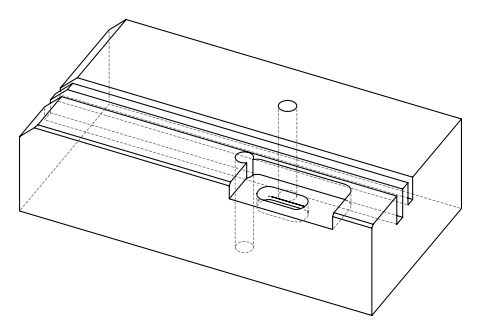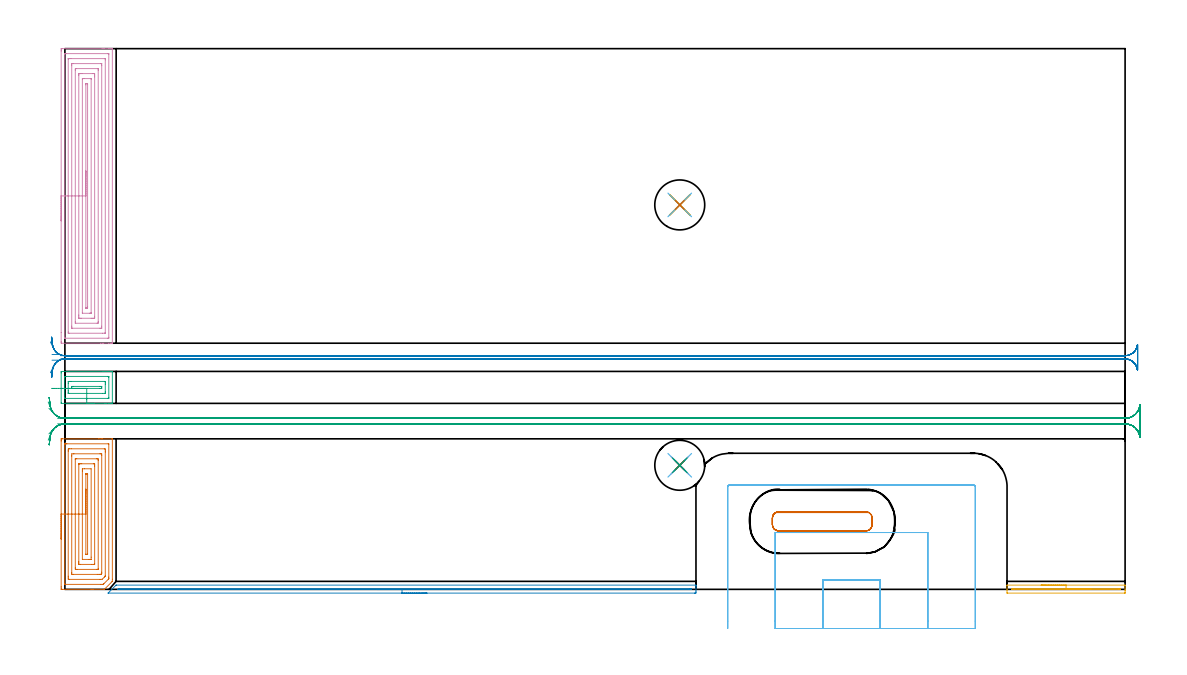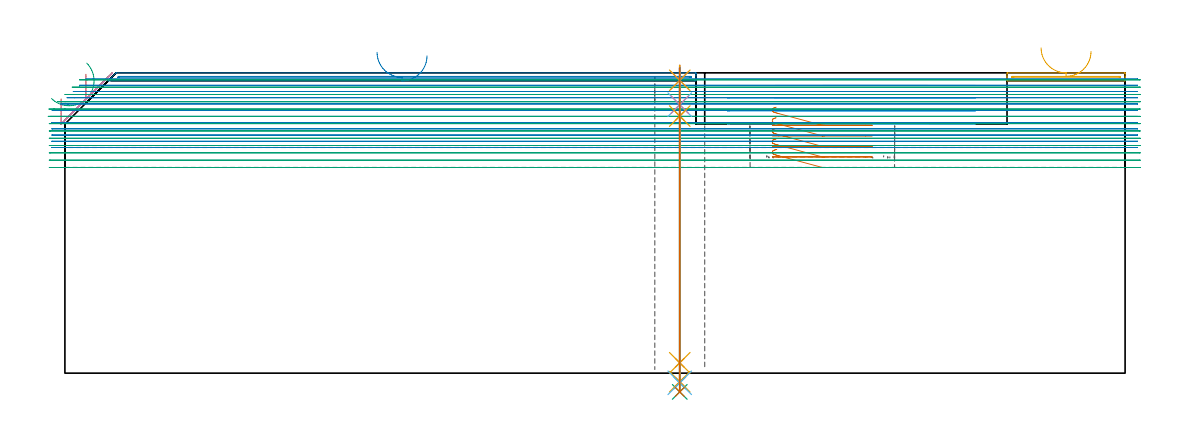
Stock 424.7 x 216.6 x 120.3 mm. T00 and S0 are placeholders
(PLAN: 19 operations, 13 tool changes, 72.9 min)
(1 AREA_MILL | FG_CHAMFER_SURFACE | UGT0205_001 | 4.09 min | 14339 mm3)
(2 AREA_MILL_1 | FG_CHAMFER_SURFACE_1 | UGT0205_001 | 3.89 min | 1203 mm3)
(3 AREA_MILL_2 | FG_CHAMFER_SURFACE_2 | UGT0205_001 | 1.1 min | 5359 mm3)
(4 AREA_MILL_3 | FG_CHAMFER_SURFACE_3 | UGT0205_001 | 7.8 min | 25333 mm3)
(5 AREA_MILL_4 | FG_CHAMFER_SURFACE_4 | UGT0205_001 | 0.9 min | 257 mm3)
(6 MILL_OPEN_POCKET | POCKET_OPEN | UGT0201_109 | Follow Part, ap 6.35, ae 75% | 5.43 min | 137632 mm3)
(7 MILL_RECTANGULAR_POCKET | POCKET_RECTANGULAR_STRAIGHT | UGT0201_100 | Follow Part, ap 4.5, ae 75% | 1.49 min | 23839 mm3)
(8 MILL_RECTANGULAR_SLOT | SLOT_RECTANGULAR | NXT0201_013 | Follow Part, ap 2.5, ae 75% | 21.34 min | 141269 mm3)
(9 MILL_RECTANGULAR_SLOT_1 | SLOT_RECTANGULAR_1 | NXT0201_011 | Follow Part, ap 3, ae 75% | 23.45 min | 225927 mm3)
(10 SPOT_DRILL | STEP1HOLE | NXT0321_9005460120000 | 0.05 min | 173 mm3)
(11 SPOT_DRILL_1 | STEP1HOLE_1 | NXT0321_9005460120000 | 0.05 min | 189 mm3)
(12 DRILL_BLIND_HOLE_INTO_CENTER | STEP1HOLE | NXT0301_056 | 0.06 min | 535 mm3)
(13 GUN_DRILL_THROUGH_HOLE | STEP1HOLE | UGT0307_005 | 0.57 min | 5836 mm3)
(14 DRILL_TO_ENLARGE_THROUGH_HOLE | STEP1HOLE | NXT0301_101 | 0.51 min | 9365 mm3)
(15 DRILL_TO_ENLARGE_THROUGH_HOLE_1 | STEP1HOLE | UGT0301_007 | 0.52 min | 21622 mm3)
(16 DRILL_BLIND_HOLE_INTO_CENTER_1 | STEP1HOLE_1 | NXT0301_056 | 0.06 min | 523 mm3)
(17 GUN_DRILL_THROUGH_HOLE_1 | STEP1HOLE_1 | UGT0307_005 | 0.57 min | 5839 mm3)
(18 DRILL_TO_ENLARGE_THROUGH_HOLE_2 | STEP1HOLE_1 | NXT0301_101 | 0.51 min | 9340 mm3)
(19 DRILL_TO_ENLARGE_THROUGH_HOLE_3 | STEP1HOLE_1 | UGT0301_007 | 0.52 min | 21833 mm3)
(TOOL UGT0205_001 | Chamfer Mill 20 x 3 x 45 deg. | D20 FL50 Z2)
(TOOL UGT0201_109 | End Mill 25.4 mm | D25.4 FL25 Z2)
(TOOL UGT0201_100 | End Mill 18 mm | D18 FL22 Z2)
(TOOL NXT0201_013 | ENDMILL 10mm | D10 FL30 Z4)
(TOOL NXT0201_011 | ENDMILL 12mm [2P460-1200-NA 1630] | D12 FL38 Z6)
(TOOL NXT0321_9005460120000 | NC Spot Drill, 142deg, 12mm, Carbide, Uncoated | D12 PA142 FL30 Z2)
(TOOL NXT0301_056 | Carbide Drill 8.5mm [860.1-0850-026A1-MM 2214] | D8.5 PA140 FL47 Z2)
(TOOL UGT0307_005 | Gun Drill 8.3 mm | D8.3 PA130 FL24 Z1)
(TOOL NXT0301_101 | Carbide Drill 13mm [860.1-1300-104A1-MM 2214] | D13 PA140 FL123 Z2)
(TOOL UGT0301_007 | Twist Drill 20 mm | D20 PA118 FL140 Z2)
(OP 1 AREA_MILL)
G17 G21 G94 G90
T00 M6
G54
G17 G0 G90 X-1.5 Y20.15 S1061 M3
G43 Z130.3 H0
Z109.8
G94 G1 Y20.188 Z108.928 F250.
Y20.302 Z108.064
Y20.491 Z107.212
Y20.753 Z106.38
Y21.087 Z105.574
Y21.49 Z104.8
Y21.958 Z104.064
Y22.49 Z103.372
Y23.079 Z102.729
Y23.722 Z102.14
Y24.414 Z101.608
Y25.15 Z101.14
Y25.924 Z100.737
Y26.73 Z100.403
Y27.562 Z100.141
Y28.413 Z99.952
Y29.278 Z99.838
Y30.15 Z99.8
Y59.422
X-1.498 Y59.798 Z99.802
X-1.492 Y60.294 Z99.804
X-1.49 Y60.297 Z99.806
X-0.991 Y60.3 Z100.305
X13.562 Z114.856
X14.063 Z115.357
X14.831 Z116.129
X14.949 Z116.247
X18.867 Y60.299 Z120.165
X18.995 Y60.29 Z120.293
X19. Y60.241 Z120.3
Y4.042
X18.993 Y3.195 Z120.293
X18.956 Y3.157 Z120.256
X18.934 Y3.133 Z120.233
X15.859 Y0.059 Z117.159
X15.834 Y0.035 Z117.133
X15.807 Y0.01 Z117.105
X15.744 Y0.001 Z117.041
X11.289 Y0. Z112.587
X10.521 Z111.815
X-1.208 Y0.001 Z100.088
X-1.49 Y0.003 Z99.806
X-1.492 Y0.006 Z99.804
X-1.498 Y0.502 Z99.802
X-1.5 Y1.01 Z99.8
Y30.15
X-0.086 Z101.214
X-0.085 Y58.028 Z101.215
X-0.081 Y58.244 Z101.219
X-0.079 Y58.289 Z101.221
X0.055 Y58.293 Z101.355
X0.237 Y58.297 Z101.537
X0.509 Y58.3 Z101.809
X0.78 Z102.08
X17.334 Z118.634
X17.485 Y58.298 Z118.785
X17.521 Y58.295 Z118.821
X17.557 Y58.29 Z118.857
X17.579 Y58.28 Z118.879
X17.586 Y58.028 Z118.886
Y4.927
X17.582 Y4.494 Z118.882
X17.579 Y4.279 Z118.879
X17.573 Y4.234 Z118.873
X17.548 Y4.205 Z118.848
X17.497 Y4.15 Z118.797
X17.392 Y4.042 Z118.692
X15.621 Y2.272 Z116.921
X15.395 Y2.054 Z116.695
X15.361 Y2.022 Z116.661
X15.31 Y2.01 Z116.61
X15.217 Y2.003 Z116.517
X14.949 Y2.001 Z116.249
X14.335 Y2. Z115.635
X0.166 Z101.466
X0.015 Y2.002 Z101.315
X-0.021 Y2.005 Z101.279
X-0.057 Y2.01 Z101.243
X-0.079 Y2.02 Z101.221
X-0.086 Y2.272 Z101.214
Y30.15
X1.328 Z102.628
X1.329 Y55.373 Z102.629
X1.33 Y55.709 Z102.63
X1.336 Y56.258 Z102.636
X1.626 Y56.297 Z102.926
X1.666 Y56.299 Z102.966
X2.509 Y56.3 Z103.809
X15.794 Y56.299 Z117.094
X15.834 Y56.296 Z117.134
X16.164 Y56.258 Z117.464
X16.169 Y55.924 Z117.469
X16.171 Y55.373 Z117.471
Y55.036
Y5.476
X16.168 Y5.363 Z117.468
X16.164 Y5.278 Z117.464
X16.124 Y5.233 Z117.424
X15.834 Y4.933 Z117.134
X14.942 Y4.042 Z116.242
X14.104 Y4.001 Z115.404
X1.706 Z103.006
X1.666 Y4.004 Z102.966
X1.335 Y4.042 Z102.635
X1.331 Y4.376 Z102.631
X1.329 Y4.927 Z102.629
X1.328 Y5.264 Z102.628
Y30.15
X2.743 Z104.043
Y53.411
X2.744 Y53.603 Z104.044
X2.75 Y54.29 Z104.05
X3.437 Y54.298 Z104.737
X3.626 Y54.299 Z104.926
X14.063 Z115.363
X14.254 Y54.298 Z115.554
X14.75 Y54.288 Z116.05
X14.756 Y53.796 Z116.056
Y53.603
X14.757 Y6.889 Z116.057
X14.756 Y6.697 Z116.056
X14.751 Y6.351 Z116.051
X14.75 Y6.312 Z116.05
X14.728 Y6.285 Z116.028
X14.682 Y6.234 Z115.982
X14.604 Y6.156 Z115.904
X14.526 Y6.082 Z115.826
X14.478 Y6.039 Z115.778
X14.403 Y6.026 Z115.703
X14.063 Y6.009 Z115.363
X13.872 Y6.003 Z115.172
X13.178 Y6. Z114.478
X12.989 Z114.289
X3.437 Y6.001 Z104.737
X3.246 Y6.002 Z104.546
X2.75 Y6.012 Z104.05
X2.744 Y6.504 Z104.044
X2.743 Y6.697 Z104.043
Y30.15
X4.157 Z105.457
Y51.998
X4.16 Y52.164 Z105.46
X4.164 Y52.272 Z105.464
X4.167 Y52.291 Z105.467
X4.177 Y52.294 Z105.477
X4.206 Y52.298 Z105.506
X4.322 Y52.299 Z105.622
X4.741 Y52.3 Z106.041
X12.712 Y52.299 Z114.012
X13.178 Y52.293 Z114.478
X13.327 Y52.29 Z114.627
X13.337 Y51.998 Z114.637
X13.341 Y51.833 Z114.641
X13.343 Y51.668 Z114.643
Y8.302
X13.34 Y8.137 Z114.64
X13.336 Y8.028 Z114.636
X13.333 Y8.009 Z114.633
X13.323 Y8.006 Z114.623
X13.294 Y8.002 Z114.594
X13.178 Y8. Z114.478
X12.759 Z114.059
X4.788 Y8.001 Z106.088
X4.322 Y8.007 Z105.622
X4.173 Y8.01 Z105.473
X4.163 Y8.302 Z105.463
X4.159 Y8.467 Z105.459
X4.157 Y8.632 Z105.457
Y30.15
X5.571 Z106.871
Y50.063
X5.573 Y50.194 Z106.873
X5.575 Y50.258 Z106.875
X5.577 Y50.282 Z106.877
X5.62 Y50.29 Z106.92
X5.858 Y50.298 Z107.158
X6.093 Y50.299 Z107.393
X6.742 Y50.3 Z108.042
X11.407 Z112.707
X11.644 Y50.298 Z112.944
X11.801 Y50.295 Z113.101
X11.921 Y50.29 Z113.221
X11.924 Y50.236 Z113.224
X11.926 Y50.063 Z113.226
X11.929 Y49.541 Z113.229
Y49.178
X11.928 Y10.237 Z113.228
X11.927 Y10.106 Z113.227
X11.925 Y10.042 Z113.225
X11.923 Y10.018 Z113.223
X11.88 Y10.01 Z113.18
X11.642 Y10.002 Z112.942
X11.407 Y10.001 Z112.707
X10.758 Y10. Z112.058
X6.093 Z107.393
X5.856 Y10.002 Z107.156
X5.699 Y10.005 Z106.999
X5.579 Y10.01 Z106.879
X5.576 Y10.063 Z106.876
X5.573 Y10.237 Z106.873
X5.571 Y10.759 Z106.871
Y11.122
Y30.15
X6.985 Z108.285
Y47.402
X6.99 Y48.282 Z108.29
X6.992 Y48.293 Z108.292
X7.858 Y48.3 Z109.158
X10.514 Z111.814
X10.515 Y12.898 Z111.815
X10.51 Y12.018 Z111.81
X10.508 Y12.007 Z111.808
X9.642 Y12. Z110.942
X6.986 Z108.286
X6.985 Y30.15 Z108.285
X8.4 Z109.7
Y46.105
X8.401 Y46.198 Z109.701
X8.404 Y46.26 Z109.704
X8.406 Y46.288 Z109.706
X8.42 Y46.29 Z109.72
X8.75 Y46.297 Z110.05
X8.975 Y46.299 Z110.275
X9.071 Y46.293 Z110.371
X9.092 Y46.29 Z110.392
X9.095 Y46.282 Z110.395
X9.097 Y46.266 Z110.397
X9.1 Y46.174 Z110.4
Y14.312
Y14.195
X9.099 Y14.102 Z110.399
X9.096 Y14.04 Z110.396
X9.094 Y14.012 Z110.394
X9.08 Y14.01 Z110.38
X8.75 Y14.003 Z110.05
X8.525 Y14.001 Z109.825
X8.429 Y14.007 Z109.729
X8.408 Y14.01 Z109.708
X8.405 Y14.018 Z109.705
X8.403 Y14.034 Z109.703
X8.4 Y14.126 Z109.7
Y30.15
Y31.022 Z109.738
Y31.886 Z109.851
Y32.738 Z110.04
Y33.57 Z110.303
Y34.376 Z110.636
Y35.15 Z111.039
Y35.886 Z111.508
Y36.578 Z112.039
Y37.221 Z112.628
Y37.81 Z113.272
Y38.341 Z113.964
Y38.81 Z114.7
Y39.213 Z115.473
Y39.547 Z116.279
Y39.809 Z117.111
Y39.998 Z117.963
Y40.112 Z118.828
Y40.15 Z119.7
G0 Z130.3
M5
M2
(OP 2 AREA_MILL_1)
G17 G21 G94 G90
T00 M6
G54
G17 G0 G90 X145.05 Y-1.5 S1061 M3
G43 Z130.3 H0
Z127.1
G94 G1 X145.012 Z126.228 F250.
X144.898 Z125.364
X144.709 Z124.512
X144.447 Z123.68
X144.113 Z122.874
X143.71 Z122.1
X143.242 Z121.364
X142.71 Z120.672
X142.121 Z120.029
X141.478 Z119.44
X140.786 Z118.908
X140.05 Z118.44
X139.276 Z118.037
X138.47 Z117.703
X137.638 Z117.441
X136.787 Z117.252
X135.922 Z117.138
X135.05 Z117.1
X17.398 Y-1.499 Z117.099
X17.332 Y-1.495 Z117.103
X17.318 Y-1.493 Z117.104
X17.362 Y-1.437 Z117.161
X20.286 Y1.486 Z120.086
X20.458 Y1.656 Z120.252
X20.505 Y1.696 Z120.289
X20.61 Y1.7 Z120.3
X252.619
X252.79 Y1.697 Z120.289
X252.796 Y1.583 Z120.175
X252.8 Y1.461 Z120.061
Y1.24 Z119.839
Y0.535 Z119.13
Y-0.687 Z117.909
X252.794 Y-1.205 Z117.389
X252.79 Y-1.493 Z117.102
X252.472 Y-1.497 Z117.101
X252.172 Y-1.5 Z117.1
X135.05
Y-0.086 Z118.514
X21.867 Y-0.085 Z118.515
X21.504 Y-0.084 Z118.516
X21.244 Y-0.081 Z118.519
X21.194 Y-0.079 Z118.521
X21.212 Y-0.05 Z118.55
X21.269 Y0.011 Z118.611
X21.504 Y0.249 Z118.849
X21.541 Y0.279 Z118.879
X21.568 Y0.281 Z118.881
X21.63 Y0.284 Z118.884
X21.761 Y0.285 Z118.885
X250.384
X250.642 Y0.284 Z118.884
X250.746 Y0.281 Z118.881
X250.79 Y0.279 Z118.879
X250.792 Y0.254 Z118.854
X250.798 Y0.132 Z118.732
X250.796 Y-0.013 Z118.587
X250.793 Y-0.062 Z118.538
X250.791 Y-0.077 Z118.523
X250.764 Y-0.079 Z118.521
X250.384 Y-0.084 Z118.516
X250.127 Y-0.085 Z118.515
X135.05 Y-0.086 Z118.514
X134.178 Z118.552
X133.314 Z118.666
X132.462 Z118.855
X131.63 Z119.117
X130.824 Z119.451
X130.05 Z119.854
X129.314 Z120.323
X128.622 Z120.854
X127.979 Z121.443
X127.39 Z122.086
X126.859 Z122.778
X126.39 Z123.514
X125.987 Z124.288
X125.653 Z125.094
X125.391 Z125.926
X125.202 Z126.778
X125.088 Z127.643
X125.05 Z128.514
G0 Z130.3
M5
M2
(OP 3 AREA_MILL_2)
G17 G21 G94 G90
T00 M6
G54
G17 G0 G90 X8.75 Y74.5 S1061 M3
G43 Z130.3 H0
Z124.189
G94 G1 X9.339 Z123.546 F250.
X9.87 Z122.854
X10.339 Z122.118
X10.742 Z121.344
X11.076 Z120.538
X11.338 Z119.706
X11.527 Z118.855
X11.641 Z117.99
X11.679 Z117.118
X11.641 Z116.247
X11.527 Z115.382
X11.338 Z114.53
X11.076 Z113.698
X10.742 Z112.892
X10.339 Z112.118
X9.87 Z111.382
X9.339 Z110.69
X8.75 Z110.047
X-1.281 Y74.501 Z100.016
X-1.492 Y74.51 Z99.806
X-1.499 Y74.721 Z99.799
X-1.5 Y86.699 Z99.8
X-1.496 Y87.082 Z99.802
X-1.492 Y87.29 Z99.806
X-1.28 Y87.3 Z100.017
X15.238 Z116.533
X15.834 Z117.128
X16.412 Z117.709
X16.72 Z118.016
X17.298 Z118.594
X17.606 Z118.9
X18.221 Z119.52
X18.646 Z119.946
X18.978 Y87.293 Z120.269
X18.997 Y87.291 Z120.288
X19. Y87.145 Z120.3
Y74.655
X18.997 Y74.509 Z120.288
X18.978 Y74.507 Z120.269
X18.646 Y74.5 Z119.945
X18.221 Z119.52
X17.606 Z118.9
X16.412 Z117.709
X15.834 Z117.128
X8.75 Z110.047
Y75.993 Z110.05
Y76.5
X0.277 Z101.577
X0.042 Y76.505 Z101.342
X-0.054 Y76.51 Z101.246
X-0.079 Y76.521 Z101.221
X-0.082 Y76.564 Z101.218
X-0.085 Y76.664 Z101.215
X-0.086 Y76.865 Z101.214
Y84.915
X-0.085 Y85.133 Z101.215
X-0.082 Y85.241 Z101.218
X-0.079 Y85.286 Z101.221
X0.015 Y85.291 Z101.315
X0.398 Y85.299 Z101.698
X17.223 Y85.3 Z118.523
X17.458 Y85.295 Z118.758
X17.554 Y85.29 Z118.854
X17.579 Y85.279 Z118.879
X17.582 Y85.236 Z118.882
X17.585 Y85.136 Z118.885
X17.586 Y84.935 Z118.886
Y76.885
X17.585 Y76.667 Z118.885
X17.582 Y76.559 Z118.882
X17.579 Y76.514 Z118.879
X17.485 Y76.509 Z118.785
X17.102 Y76.501 Z118.402
X8.75 Y76.5 Z110.05
Y78.5
X1.666 Z102.966
X1.497 Y78.502 Z102.797
X1.385 Y78.506 Z102.685
X1.347 Y78.51 Z102.647
X1.335 Y78.521 Z102.635
X1.333 Y78.557 Z102.633
X1.33 Y78.67 Z102.63
X1.329 Y79.009 Z102.629
X1.328 Y79.562 Z102.628
X1.329 Y82.577 Z102.629
X1.333 Y83.13 Z102.633
X1.336 Y83.29 Z102.636
X1.499 Y83.298 Z102.799
X1.666 Y83.299 Z102.966
X2.383 Y83.3 Z103.683
X15.834 Z117.134
X16.003 Y83.298 Z117.303
X16.115 Y83.294 Z117.415
X16.153 Y83.29 Z117.453
X16.165 Y83.279 Z117.465
X16.167 Y83.243 Z117.467
X16.17 Y83.13 Z117.47
X16.171 Y82.791 Z117.471
Y82.238
Y79.223
X16.166 Y78.67 Z117.466
X16.164 Y78.51 Z117.464
X16. Y78.502 Z117.3
X15.834 Y78.501 Z117.134
X15.117 Y78.5 Z116.417
X8.75 Z110.05
Y80.5
X3.391 Z104.691
X3.003 Y80.502 Z104.303
X2.809 Y80.506 Z104.109
X2.762 Y80.51 Z104.062
X2.749 Y80.514 Z104.049
X2.747 Y80.529 Z104.047
X2.746 Y80.592 Z104.046
X2.747 Y81.149 Z104.047
X2.75 Y81.241 Z104.05
X2.754 Y81.29 Z104.054
X2.799 Y81.292 Z104.099
X3. Y81.296 Z104.3
X3.404 Y81.3 Z104.704
X3.437 Z104.737
X14.109 Z115.409
X14.497 Y81.298 Z115.797
X14.691 Y81.294 Z115.991
X14.738 Y81.29 Z116.038
X14.751 Y81.285 Z116.051
X14.752 Y81.27 Z116.052
X14.754 Y81.208 Z116.054
X14.753 Y80.651 Z116.053
X14.75 Y80.559 Z116.05
X14.746 Y80.51 Z116.046
X14.701 Y80.508 Z116.001
X14.5 Y80.504 Z115.8
X14.096 Y80.5 Z115.396
X14.063 Z115.363
X8.75 Z110.05
X8.107 Z109.461
X7.415 Z108.93
X6.679 Z108.461
X5.905 Z108.058
X5.099 Z107.724
X4.267 Z107.462
X3.415 Z107.273
X2.55 Z107.159
X1.679 Z107.121
X0.807 Z107.159
X-0.058 Z107.273
X-0.909 Z107.462
X-1.741 Z107.724
X-2.547 Z108.058
X-3.321 Z108.461
X-4.057 Z108.93
X-4.749 Z109.461
X-5.392 Z110.05
G0 Z130.3
M5
M2
(OP 4 AREA_MILL_3)
G17 G21 G94 G90
T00 M6
G54
G17 G0 G90 X-1.5 Y147.6 S1061 M3
G43 Z130.3 H0
Z109.8
G94 G1 Y147.638 Z108.928 F250.
Y147.752 Z108.064
Y147.941 Z107.212
Y148.203 Z106.38
Y148.537 Z105.574
Y148.94 Z104.8
Y149.408 Z104.064
Y149.94 Z103.372
Y150.529 Z102.729
Y151.172 Z102.14
Y151.864 Z101.608
Y152.6 Z101.14
Y153.374 Z100.737
Y154.18 Z100.403
Y155.012 Z100.141
Y155.863 Z99.952
Y156.728 Z99.838
Y157.6 Z99.8
Y215.626
X-1.499 Y216.005 Z99.801
X-1.494 Y216.512 Z99.803
X-1.491 Y216.592 Z99.806
X-0.991 Y216.6 Z100.306
X14.949 Z116.244
X15.539 Z116.836
X15.834 Z117.131
X17.606 Z118.9
X18.197 Z119.496
X18.491 Z119.79
X18.66 Z119.96
X18.979 Y216.593 Z120.27
X18.997 Y216.59 Z120.288
X19. Y216.451 Z120.3
Y98.749
X18.997 Y98.61 Z120.288
X18.979 Y98.607 Z120.27
X18.66 Y98.6 Z119.959
X18.197 Z119.496
X17.606 Z118.9
X15.539 Z116.836
X14.949 Z116.244
X14.358 Z115.654
X-1.287 Y98.601 Z100.01
X-1.492 Y98.61 Z99.805
X-1.499 Y98.814 Z99.799
X-1.5 Y99.195 Z99.8
Y102.845
Y157.6
X-0.086 Z101.214
Y214.222
X-0.082 Y214.44 Z101.218
X-0.079 Y214.547 Z101.221
X-0.072 Y214.59 Z101.228
X0.029 Y214.593 Z101.329
X0.405 Y214.599 Z101.705
X17.231 Z118.531
X17.459 Y214.595 Z118.759
X17.55 Y214.59 Z118.85
X17.579 Y214.584 Z118.879
X17.581 Y214.542 Z118.881
X17.584 Y214.442 Z118.884
X17.586 Y214.242 Z118.886
Y100.978
X17.582 Y100.76 Z118.882
X17.579 Y100.653 Z118.879
X17.572 Y100.61 Z118.872
X17.471 Y100.607 Z118.771
X17.094 Y100.601 Z118.394
X0.269 Z101.569
X0.041 Y100.605 Z101.341
X-0.05 Y100.61 Z101.25
X-0.079 Y100.616 Z101.221
X-0.081 Y100.658 Z101.219
X-0.084 Y100.758 Z101.216
X-0.086 Y100.958 Z101.214
Y157.6
X1.328 Z102.628
X1.329 Y212.439 Z102.629
X1.33 Y212.523 Z102.63
X1.332 Y212.565 Z102.632
X1.335 Y212.58 Z102.635
X1.347 Y212.59 Z102.647
X1.507 Y212.598 Z102.807
X1.666 Y212.599 Z102.966
X2.391 Y212.6 Z103.691
X15.834 Y212.599 Z117.134
X15.995 Y212.596 Z117.295
X16.101 Y212.59 Z117.401
X16.165 Y212.583 Z117.465
X16.167 Y212.551 Z117.467
X16.169 Y212.439 Z117.469
X16.171 Y212.1 Z117.471
Y102.761
X16.17 Y102.677 Z117.47
X16.168 Y102.635 Z117.468
X16.165 Y102.62 Z117.465
X16.153 Y102.61 Z117.453
X15.993 Y102.602 Z117.293
X15.834 Y102.601 Z117.134
X15.109 Y102.6 Z116.409
X1.666 Y102.601 Z102.966
X1.505 Y102.604 Z102.805
X1.399 Y102.61 Z102.699
X1.335 Y102.616 Z102.635
X1.333 Y102.649 Z102.633
X1.33 Y102.761 Z102.63
X1.329 Y103.101 Z102.629
X1.328 Y157.6 Z102.628
X2.743 Z104.043
Y209.764
X2.745 Y210.46 Z104.045
X2.748 Y210.561 Z104.048
X2.749 Y210.584 Z104.049
X2.763 Y210.59 Z104.063
X2.814 Y210.593 Z104.114
X3.021 Y210.598 Z104.321
X3.437 Y210.6 Z104.737
X14.496 Y210.599 Z115.796
X14.685 Y210.597 Z115.985
X14.732 Y210.593 Z116.032
X14.75 Y210.59 Z116.05
X14.751 Y210.577 Z116.051
X14.754 Y210.514 Z116.054
X14.757 Y209.957 Z116.057
Y209.764
Y105.436
X14.755 Y104.74 Z116.055
X14.752 Y104.639 Z116.052
X14.751 Y104.616 Z116.051
X14.737 Y104.61 Z116.037
X14.686 Y104.607 Z115.986
X14.479 Y104.602 Z115.779
X14.063 Y104.6 Z115.363
X3.004 Y104.601 Z104.304
X2.815 Y104.603 Z104.115
X2.768 Y104.607 Z104.068
X2.75 Y104.61 Z104.05
X2.748 Y104.623 Z104.048
X2.746 Y104.686 Z104.046
X2.743 Y105.243 Z104.043
Y105.436
Y157.6
X4.157 Z105.457
Y207.98
X4.159 Y208.145 Z105.459
X4.163 Y208.313 Z105.463
X4.175 Y208.59 Z105.475
X4.322 Y208.594 Z105.622
X4.593 Y208.599 Z105.893
X13.178 Y208.6 Z114.478
X13.266 Y208.598 Z114.566
X13.319 Y208.594 Z114.619
X13.33 Y208.591 Z114.63
X13.336 Y208.572 Z114.636
X13.339 Y208.479 Z114.639
X13.342 Y208.147 Z114.642
X13.343 Y207.98 Z114.643
X13.342 Y107.22 Z114.642
X13.341 Y107.055 Z114.641
X13.336 Y106.887 Z114.636
X13.325 Y106.61 Z114.625
X13.178 Y106.606 Z114.478
X12.907 Y106.601 Z114.207
X4.322 Y106.6 Z105.622
X4.234 Y106.602 Z105.534
X4.181 Y106.606 Z105.481
X4.17 Y106.609 Z105.47
X4.164 Y106.628 Z105.464
X4.161 Y106.72 Z105.461
X4.157 Y107.053 Z105.457
Y107.22
Y157.6
X5.571 Z106.871
Y205.831
X5.573 Y206.197 Z106.873
X5.576 Y206.459 Z106.876
X5.578 Y206.582 Z106.878
X5.701 Y206.592 Z107.001
X6.093 Y206.597 Z107.393
X6.579 Y206.6 Z107.879
X6.979 Z108.279
X11.006 Z112.306
X11.407 Y206.599 Z112.707
X11.896 Y206.596 Z113.196
X11.918 Y206.59 Z113.218
X11.922 Y206.57 Z113.222
X11.926 Y206.197 Z113.226
X11.928 Y205.671 Z113.228
X11.929 Y205.305 Z113.229
X11.928 Y109.369 Z113.228
X11.927 Y109.003 Z113.227
X11.924 Y108.741 Z113.224
X11.922 Y108.618 Z113.222
X11.799 Y108.608 Z113.099
X11.407 Y108.603 Z112.707
X10.921 Y108.6 Z112.221
X10.521 Z111.821
X6.494 Z107.794
X6.093 Y108.601 Z107.393
X5.604 Y108.604 Z106.904
X5.582 Y108.61 Z106.882
X5.578 Y108.63 Z106.878
X5.574 Y109.003 Z106.874
X5.571 Y109.529 Z106.871
Y109.895
Y157.6
X6.985 Z108.285
Y204.407
X6.987 Y204.524 Z108.287
X6.99 Y204.578 Z108.29
X6.991 Y204.584 Z108.291
X7.018 Y204.59 Z108.318
X7.123 Y204.594 Z108.423
X7.494 Y204.599 Z108.794
X7.679 Y204.6 Z108.979
X10.45 Y204.599 Z111.75
X10.493 Y204.593 Z111.793
X10.506 Y204.59 Z111.806
X10.509 Y204.574 Z111.809
X10.512 Y204.524 Z111.812
X10.515 Y204.42 Z111.815
Y110.793
X10.513 Y110.676 Z111.813
X10.51 Y110.622 Z111.81
X10.509 Y110.616 Z111.809
X10.482 Y110.61 Z111.782
X10.376 Y110.606 Z111.676
X10.006 Y110.601 Z111.306
X9.821 Y110.6 Z111.121
X7.05 Y110.601 Z108.35
X7.007 Y110.607 Z108.307
X6.994 Y110.61 Z108.294
X6.991 Y110.626 Z108.291
X6.988 Y110.676 Z108.288
X6.985 Y110.78 Z108.285
Y157.6
X8.4 Z109.7
Y202.091
X8.403 Y202.444 Z109.703
X8.406 Y202.544 Z109.706
X8.409 Y202.59 Z109.709
X8.43 Y202.592 Z109.73
X8.536 Y202.596 Z109.836
X8.75 Y202.6 Z110.05
X8.78 Z110.08
X8.966 Y202.595 Z110.266
X9.059 Y202.59 Z110.359
X9.094 Y202.585 Z110.394
X9.096 Y202.559 Z110.396
X9.098 Y202.483 Z110.398
X9.1 Y202.278 Z110.4
Y113.109
X9.097 Y112.756 Z110.397
X9.094 Y112.656 Z110.394
X9.091 Y112.61 Z110.391
X9.07 Y112.608 Z110.37
X8.964 Y112.604 Z110.264
X8.75 Y112.6 Z110.05
X8.72 Z110.02
X8.534 Y112.605 Z109.834
X8.441 Y112.61 Z109.741
X8.406 Y112.615 Z109.706
X8.404 Y112.641 Z109.704
X8.402 Y112.717 Z109.702
X8.4 Y112.922 Z109.7
Y157.6
Y158.472 Z109.738
Y159.336 Z109.851
Y160.188 Z110.04
Y161.02 Z110.303
Y161.826 Z110.636
Y162.6 Z111.039
Y163.336 Z111.508
Y164.028 Z112.039
Y164.671 Z112.628
Y165.26 Z113.272
Y165.791 Z113.964
Y166.26 Z114.7
Y166.663 Z115.473
Y166.997 Z116.279
Y167.259 Z117.111
Y167.448 Z117.963
Y167.562 Z118.828
Y167.6 Z119.7
G0 Z130.3
M5
M2
(OP 5 AREA_MILL_4)
G17 G21 G94 G90
T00 M6
G54
G17 G0 G90 X391.05 Y1.7 S1061 M3
G43 Z130.3 H0
G94 G1 X391.088 Z129.428 F250.
X391.202 Z128.563
X391.391 Z127.712
X391.653 Z126.88
X391.987 Z126.074
X392.39 Z125.3
X392.859 Z124.564
X393.39 Z123.872
X393.979 Z123.229
X394.622 Z122.639
X395.314 Z122.108
X396.05 Z121.64
X396.824 Z121.237
X397.63 Z120.903
X398.462 Z120.641
X399.314 Z120.452
X400.178 Z120.338
X401.05 Z120.3
X424.595
X424.69 Y1.697 Z120.289
X424.7 Y1.56 Z120.158
Y0.078 Z118.677
Y-0.335 Z118.261
Y-0.542 Z118.055
Y-1.205 Z117.392
Y-1.412 Z117.186
X424.697 Y-1.492 Z117.106
X424.595 Y-1.497 Z117.103
X424.444 Y-1.5 Z117.1
X377.656
X377.506 Y-1.497 Z117.103
X377.403 Y-1.492 Z117.106
X377.4 Y-1.412 Z117.186
Y-0.335 Z118.261
Y0.078 Z118.677
X377.401 Y1.561 Z120.159
X377.41 Y1.697 Z120.289
X377.506 Y1.7 Z120.3
X401.05
Y0.286 Z118.886
X422.119 Y0.285 Z118.885
X422.373 Y0.284 Z118.884
X422.632 Y0.281 Z118.881
X422.677 Y0.279 Z118.879
X422.69 Y0.265 Z118.865
X422.696 Y0.219 Z118.819
X422.692 Y-0.059 Z118.541
X422.69 Y-0.076 Z118.524
X422.657 Y-0.079 Z118.521
X422.563 Y-0.083 Z118.517
X422.373 Y-0.085 Z118.515
X380.106 Y-0.086 Z118.514
X379.727 Y-0.084 Z118.516
X379.468 Y-0.081 Z118.519
X379.423 Y-0.079 Z118.521
X379.41 Y-0.065 Z118.535
X379.404 Y-0.019 Z118.581
X379.408 Y0.087 Z118.687
X379.421 Y0.279 Z118.879
X379.476 Y0.281 Z118.881
X379.603 Y0.284 Z118.884
X379.727 Y0.285 Z118.885
X379.981 Y0.286 Z118.886
X401.05
X401.922 Z118.924
X402.787 Z119.038
X403.638 Z119.226
X404.47 Z119.489
X405.276 Z119.823
X406.05 Z120.225
X406.786 Z120.694
X407.478 Z121.225
X408.121 Z121.815
X408.71 Z122.458
X409.242 Z123.15
X409.71 Z123.886
X410.113 Z124.659
X410.447 Z125.465
X410.709 Z126.297
X410.898 Z127.149
X411.012 Z128.014
X411.05 Z128.886
G0 Z130.3
M5
M2
(OP 6 MILL_OPEN_POCKET)
G17 G21 G94 G90
T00 M6
G54
G17 G0 G90 X326.6 Y-15.7 S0 M3
G43 Z130.422 H0
Z115.266
G94 G1 Y-12.7 F250.
Y3.7 F500.
X303.6
Y-12.7
Y-15.7 F250.
X345.65
Y-12.7
Y22.75 F500.
X284.55
Y-12.7
Y-15.7 F250.
X364.7
Y-12.7
Y41.1 F500.
G3 X364. Y41.8 R0.7
G1 X266.2
G3 X265.682 Y41.571 R0.7
G1 X265.521 Y41.394
X265.502 Y41.154
X265.5 Y41.1
Y-12.7
Y-15.7 F250.
G0 X326.6 Z110.111
G1 Y-12.7
Y3.7 F500.
X303.6
Y-12.7
Y-15.7 F250.
X345.65
Y-12.7
Y22.75 F500.
X284.55
Y-12.7
Y-15.7 F250.
X364.7
Y-12.7
Y41.1 F500.
G3 X364. Y41.8 R0.7
G1 X266.2
G3 X265.682 Y41.571 R0.7
G1 X265.521 Y41.394
X265.502 Y41.154
X265.5 Y41.1
Y-12.7
Y-15.7 F250.
G0 X326.6 Z104.955
G1 Y-12.7
Y3.7 F500.
X303.6
Y-12.7
Y-15.7 F250.
X345.65
Y-12.7
Y22.75 F500.
X284.55
Y-12.7
Y-15.7 F250.
X364.7
Y-12.7
Y41.1 F500.
G3 X364. Y41.8 R0.7
G1 X266.2
G3 X265.682 Y41.571 R0.7
G1 X265.521 Y41.394
X265.502 Y41.154
X265.5 Y41.1
Y-12.7
Y-15.7 F250.
G0 X326.6 Z99.8
G1 Y-12.7
Y3.7 F500.
X303.6
Y-12.7
Y-15.7 F250.
X345.65
Y-12.7
Y22.75 F500.
X284.55
Y-12.7
Y-15.7 F250.
X364.7
Y-12.7
Y41.1 F500.
G3 X364. Y41.8 R0.7
G1 X266.2
G3 X265.682 Y41.571 R0.7
G1 X265.521 Y41.394
X265.502 Y41.154
X265.5 Y41.1
Y-12.7
Y-15.7 F250.
G0 Z130.422
M5
M2
(OP 7 MILL_RECTANGULAR_POCKET)
G17 G21 G94 G90
T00 M6
G54
G17 G0 G90 X284.923 Y30.865 S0 M3
G43 Z130.422 H0
Z106.523
G94 G1 X284.651 Y30.729 Z106.442 F250.
X284.312 Y30.484 Z106.33
X284.016 Y30.188 Z106.218
X283.771 Y29.849 Z106.106
X283.584 Y29.475 Z105.993
X283.459 Y29.075 Z105.881
X283.4 Y28.661 Z105.769
Y25.839 Z105.013
X283.459 Y25.425 Z104.901
X283.584 Y25.025 Z104.789
X283.771 Y24.651 Z104.677
X284.016 Y24.312 Z104.565
X284.312 Y24.016 Z104.452
X284.651 Y23.771 Z104.34
X285.025 Y23.584 Z104.228
X285.425 Y23.459 Z104.116
X285.839 Y23.4 Z104.004
X286. Z103.961
X303.4 Z99.299
X320.8 F500.
G3 X323.4 Y26. R2.6
G1 Y28.5
G3 X320.8 Y31.1 R2.6
G1 X286.
G3 X283.4 Y28.5 R2.6
G1 Y26.
G3 X286. Y23.4 R2.6
G1 X303.4
X304.4
G0 X284.923 Y30.865 Z102.299
G1 X284.651 Y30.729 Z102.217 F250.
X284.312 Y30.484 Z102.105
X284.016 Y30.188 Z101.993
X283.771 Y29.849 Z101.881
X283.584 Y29.475 Z101.769
X283.459 Y29.075 Z101.657
X283.4 Y28.661 Z101.545
Y25.839 Z100.788
X283.459 Y25.425 Z100.676
X283.584 Y25.025 Z100.564
X283.771 Y24.651 Z100.452
X284.016 Y24.312 Z100.34
X284.312 Y24.016 Z100.228
X284.651 Y23.771 Z100.116
X285.025 Y23.584 Z100.004
X285.425 Y23.459 Z99.892
X285.839 Y23.4 Z99.779
X286. Z99.736
X303.4 Z95.074
X320.8 F500.
G3 X323.4 Y26. R2.6
G1 Y28.5
G3 X320.8 Y31.1 R2.6
G1 X286.
G3 X283.4 Y28.5 R2.6
G1 Y26.
G3 X286. Y23.4 R2.6
G1 X303.4
X304.4
G0 X284.923 Y30.865 Z98.074
G1 X284.651 Y30.729 Z97.993 F250.
X284.312 Y30.484 Z97.88
X284.016 Y30.188 Z97.768
X283.771 Y29.849 Z97.656
X283.584 Y29.475 Z97.544
X283.459 Y29.075 Z97.432
X283.4 Y28.661 Z97.32
Y25.839 Z96.564
X283.459 Y25.425 Z96.452
X283.584 Y25.025 Z96.339
X283.771 Y24.651 Z96.227
X284.016 Y24.312 Z96.115
X284.312 Y24.016 Z96.003
X284.651 Y23.771 Z95.891
X285.025 Y23.584 Z95.779
X285.425 Y23.459 Z95.667
X285.839 Y23.4 Z95.555
X286. Z95.512
X303.4 Z90.849
X320.8 F500.
G3 X323.4 Y26. R2.6
G1 Y28.5
G3 X320.8 Y31.1 R2.6
G1 X286.
G3 X283.4 Y28.5 R2.6
G1 Y26.
G3 X286. Y23.4 R2.6
G1 X303.4
X304.4
G0 X284.923 Y30.865 Z93.849
G1 X284.651 Y30.729 Z93.768 F250.
X284.312 Y30.484 Z93.656
X284.016 Y30.188 Z93.544
X283.771 Y29.849 Z93.432
X283.584 Y29.475 Z93.32
X283.459 Y29.075 Z93.207
X283.4 Y28.661 Z93.095
Y25.839 Z92.339
X283.459 Y25.425 Z92.227
X283.584 Y25.025 Z92.115
X283.771 Y24.651 Z92.003
X284.016 Y24.312 Z91.891
X284.312 Y24.016 Z91.779
X284.651 Y23.771 Z91.666
X285.025 Y23.584 Z91.554
X285.425 Y23.459 Z91.442
X285.839 Y23.4 Z91.33
X286. Z91.287
X303.4 Z86.625
X320.8 F500.
G3 X323.4 Y26. R2.6
G1 Y28.5
G3 X320.8 Y31.1 R2.6
G1 X286.
G3 X283.4 Y28.5 R2.6
G1 Y26.
G3 X286. Y23.4 R2.6
G1 X303.4
X304.4
G0 X285.194 Y30.733 Z89.625
G1 X284.797 Y30.734 Z89.518 F250.
X284.38 Y30.418 Z89.378
X284.165 Y30.222 Z89.3
X283.975 Y29.992 Z89.22
X283.807 Y29.727 Z89.136
X283.613 Y29.325 Z89.016
X283.512 Y28.902 Z88.9
X283.485 Y28.636 Z88.828
X283.476 Y28.363 Z88.755
Y25.749 Z88.055
X283.574 Y25.336 Z87.941
X283.664 Y25.075 Z87.867
X283.881 Y24.62 Z87.732
X284.186 Y24.26 Z87.605
X284.411 Y24.052 Z87.523
X284.66 Y23.872 Z87.441
X284.933 Y23.723 Z87.358
X285.235 Y23.609 Z87.271
X285.698 Y23.491 Z87.143
X286.139 Y23.478 Z87.025
X303.399 Z82.4
X321.051 F500.
G3 X322.614 Y24.26 R2.693
G1 X322.815 Y24.497
X322.991 Y24.77
X323.136 Y25.075
X323.277 Y25.483
X323.315 Y25.864
X323.324 Y26.137
Y28.751
G3 X322.004 Y30.734 R2.743
G1 X284.797
X284.38 Y30.418
G3 X283.512 Y28.902 R2.483
G1 X283.485 Y28.636
X283.476 Y28.363
Y25.749
X283.574 Y25.336
X283.664 Y25.075
X283.881 Y24.62
G3 X286.139 Y23.478 R2.613
G1 X303.399
X304.399
G0 Z130.422
M5
M2
(OP 8 MILL_RECTANGULAR_SLOT)
G17 G21 G94 G90
T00 M6
G54
G17 G0 G90 X8.32 Y92.3 S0 M3
G43 Z130.422 H0
Z117.808
G94 G1 X11.32 F250.
X424.7 F500.
G2 X429.67 Y87.847 R5.
G1 X429.7
Y98.053
X429.67
G2 X424.7 Y93.6 R5.
G1 X11.321
X8.321 F250.
G0 X5.828 Y92.3 Z115.317
G1 X8.828
X424.7 F500.
G2 X429.67 Y87.847 R5.
G1 X429.7
Y98.053
X429.67
G2 X424.7 Y93.6 R5.
G1 X8.829
X5.829 F250.
G0 X3.336 Y92.3 Z112.825
G1 X6.336
X424.7 F500.
G2 X429.67 Y87.847 R5.
G1 X429.7
Y98.053
X429.67
G2 X424.7 Y93.6 R5.
G1 X6.337
X3.337 F250.
G0 X0.844 Y92.3 Z110.333
G1 X3.844
X424.7 F500.
G2 X429.67 Y87.847 R5.
G1 X429.7
Y98.053
X429.67
G2 X424.7 Y93.6 R5.
G1 X3.845
X0.845 F250.
G0 X-1.764 Y92.3 Z107.842
G1 X1.236
X424.7 F500.
G2 X429.67 Y87.847 R5.
G1 X429.7
Y98.053
X429.67
G2 X424.7 Y93.6 R5.
G1 X1.237
X-1.763 F250.
G0 Z130.422
X-5.172 Y91.803
Z105.35
G1 X-2.172
G2 X0. Y92.3 R5. F500.
G1 X424.7
G2 X429.67 Y87.847 R5.
G1 X429.7
Y98.053
X429.67
G2 X424.7 Y93.6 R5.
G1 X0.
G2 X-2.172 Y94.096 R5.
G1 X-5.172 F250.
G0 X-5.807 Y86.769 Z102.858
G1 X-4.504 Y89.471
G2 X0. Y92.3 R5. F500.
G1 X424.7
G2 X429.67 Y87.847 R5.
G1 X429.7
Y98.053
X429.67
G2 X424.7 Y93.6 R5.
G1 X0.
G2 X-4.504 Y96.43 R5.
G1 X-5.807 Y99.132 F250.
G0 X-5.419 Y85.146 Z100.367
G1 X-4.934 Y88.107
G2 X0. Y92.3 R5. F500.
G1 X424.7
G2 X429.67 Y87.847 R5.
G1 X429.7
Y98.053
X429.67
G2 X424.7 Y93.6 R5.
G1 X0.
G2 X-4.935 Y97.795 R5.
G1 X-5.418 Y100.756 F250.
G0 X-5.298 Y84.865 Z97.875
G1 X-4.97 Y87.847
G2 X0. Y92.3 R5. F500.
G1 X424.7
G2 X429.67 Y87.847 R5.
G1 X429.7
Y98.053
X429.67
G2 X424.7 Y93.6 R5.
G1 X0.
G2 X-4.97 Y98.053 R5.
G1 X-5.298 Y101.035 F250.
G0 Y84.865 Z95.383
G1 X-4.97 Y87.847
G2 X0. Y92.3 R5. F500.
G1 X424.7
G2 X429.67 Y87.847 R5.
G1 X429.7
Y98.053
X429.67
G2 X424.7 Y93.6 R5.
G1 X0.
G2 X-4.97 Y98.053 R5.
G1 X-5.298 Y101.035 F250.
G0 Y84.865 Z92.892
G1 X-4.97 Y87.847
G2 X0. Y92.3 R5. F500.
G1 X424.7
G2 X429.67 Y87.847 R5.
G1 X429.7
Y98.053
X429.67
G2 X424.7 Y93.6 R5.
G1 X0.
G2 X-4.97 Y98.053 R5.
G1 X-5.298 Y101.035 F250.
G0 Y84.865 Z90.4
G1 X-4.97 Y87.847
G2 X0. Y92.3 R5. F500.
G1 X424.7
G2 X429.67 Y87.847 R5.
G1 X429.7
Y98.053
X429.67
G2 X424.7 Y93.6 R5.
G1 X0.
G2 X-4.97 Y98.053 R5.
G1 X-5.298 Y101.035 F250.
G0 Z130.422
M5
M2
(OP 9 MILL_RECTANGULAR_SLOT_1)
G17 G21 G94 G90
T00 M6
G54
G17 G0 G90 X5.846 Y66.3 S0 M3
G43 Z130.422 H1
Z117.497
G94 G1 X8.846 F250.
X424.7 F500.
G2 X430.67 Y60.899 R6.
G1 X430.7
Y73.901
X430.67
G2 X424.7 Y68.5 R6.
G1 X8.845
X5.845 F250.
G0 X2.921 Y66.3 Z114.572
G1 X5.921
X424.7 F500.
G2 X430.67 Y60.899 R6.
G1 X430.7
Y73.901
X430.67
G2 X424.7 Y68.5 R6.
G1 X5.921
X2.921 F250.
G0 X-0.004 Y66.3 Z111.648
G1 X2.996
X424.7 F500.
G2 X430.67 Y60.899 R6.
G1 X430.7
Y73.901
X430.67
G2 X424.7 Y68.5 R6.
G1 X2.996
X-0.004 F250.
G0 X-2.928 Y66.3 Z108.723
G1 X0.072
X424.7 F500.
G2 X430.67 Y60.899 R6.
G1 X430.7
Y73.901
X430.67
G2 X424.7 Y68.5 R6.
G1 X0.073
X-2.927 F250.
G0 Z130.422
X-6.408 Y62.283
Z105.798
G1 X-4.333 Y64.45
G2 X0. Y66.3 R6. F500.
G1 X424.7
G2 X430.67 Y60.899 R6.
G1 X430.7
Y73.901
X430.67
G2 X424.7 Y68.5 R6.
G1 X0.
G2 X-4.336 Y70.353 R6.
G1 X-6.409 Y72.52 F250.
G0 X-6.685 Y59.739 Z102.873
G1 X-5.572 Y62.525
G2 X0. Y66.3 R6. F500.
G1 X424.7
G2 X430.67 Y60.899 R6.
G1 X430.7
Y73.901
X430.67
G2 X424.7 Y68.5 R6.
G1 X0.
G2 X-5.573 Y72.277 R6.
G1 X-6.684 Y75.064 F250.
G0 X-6.27 Y57.914 Z99.949
G1 X-5.97 Y60.899
G2 X0. Y66.3 R6. F500.
G1 X424.7
G2 X430.67 Y60.899 R6.
G1 X430.7
Y73.901
X430.67
G2 X424.7 Y68.5 R6.
G1 X0.
G2 X-5.969 Y73.895 R6.
G1 X-6.272 Y76.879 F250.
G0 X-6.27 Y57.914 Z97.024
G1 X-5.97 Y60.899
G2 X0. Y66.3 R6. F500.
G1 X424.7
G2 X430.67 Y60.899 R6.
G1 X430.7
Y73.901
X430.67
G2 X424.7 Y68.5 R6.
G1 X0.
G2 X-5.97 Y73.901 R6.
G1 X-6.27 Y76.886 F250.
G0 Y57.914 Z94.099
G1 X-5.97 Y60.899
G2 X0. Y66.3 R6. F500.
G1 X424.7
G2 X430.67 Y60.899 R6.
G1 X430.7
Y73.901
X430.67
G2 X424.7 Y68.5 R6.
G1 X0.
G2 X-5.97 Y73.901 R6.
G1 X-6.27 Y76.886 F250.
G0 Y57.914 Z91.174
G1 X-5.97 Y60.899
G2 X0. Y66.3 R6. F500.
G1 X424.7
G2 X430.67 Y60.899 R6.
G1 X430.7
Y73.901
X430.67
G2 X424.7 Y68.5 R6.
G1 X0.
G2 X-5.97 Y73.901 R6.
G1 X-6.27 Y76.886 F250.
G0 Y57.914 Z88.25
G1 X-5.97 Y60.899
G2 X0. Y66.3 R6. F500.
G1 X424.7
G2 X430.67 Y60.899 R6.
G1 X430.7
Y73.901
X430.67
G2 X424.7 Y68.5 R6.
G1 X0.
G2 X-5.97 Y73.901 R6.
G1 X-6.27 Y76.886 F250.
G0 Y57.914 Z85.325
G1 X-5.97 Y60.899
G2 X0. Y66.3 R6. F500.
G1 X424.7
G2 X430.67 Y60.899 R6.
G1 X430.7
Y73.901
X430.67
G2 X424.7 Y68.5 R6.
G1 X0.
G2 X-5.97 Y73.901 R6.
G1 X-6.27 Y76.886 F250.
G0 Y57.914 Z82.4
G1 X-5.97 Y60.899
G2 X0. Y66.3 R6. F500.
G1 X424.7
G2 X430.67 Y60.899 R6.
G1 X430.7
Y73.901
X430.67
G2 X424.7 Y68.5 R6.
G1 X0.
G2 X-5.97 Y73.901 R6.
G1 X-6.27 Y76.886 F250.
G0 Z130.422
M5
M2
(OP 10 SPOT_DRILL)
G17 G21 G94 G90
T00 M6
G54
G17 G0 G90 X246.3 Y49.7 S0 M3
G43 Z130.3 H0
G94 G81 G98 Z117.3 F250. R123.3
G80
M5
M2
(OP 11 SPOT_DRILL_1)
G17 G21 G94 G90
T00 M6
G54
G17 G0 G90 X246.3 Y154. S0 M3
G43 Z130.3 H0
G94 G81 G98 Z117.3 F250. R123.3
G80
M5
M2
(OP 12 DRILL_BLIND_HOLE_INTO_CENTER)
G17 G21 G94 G90
T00 M6
G54
G17 G0 G90 X246.3 Y49.7 S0 M3
G43 Z130.3 H1
G94 G81 G98 Z107.55 F250. R122.3
G80
M5
M2
(OP 13 GUN_DRILL_THROUGH_HOLE)
G17 G21 G94 G90
T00 M6
G54
G17 G0 G90 X246.3 Y49.7 M8
G43 Z130.3 H0
Z117.198
S716 M3
G94 G1 Z102.975 F125. M26
G4 X.084
Z4.15 F250.
G4 X.084
Z-3.435 F125.
G4 X.084
M5
M9
G0 Z117.198
Z130.3
M2
(OP 14 DRILL_TO_ENLARGE_THROUGH_HOLE)
G17 G21 G94 G90
T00 M6
G54
G17 G0 G90 X246.3 Y49.7 S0 M3
G43 Z130.3 H1
G94 G73 G98 Z-3.866 F250. Q12.417 R122.3
G80
M5
M2
(OP 15 DRILL_TO_ENLARGE_THROUGH_HOLE_1)
G17 G21 G94 G90
T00 M6
G54
G17 G0 G90 X246.3 Y49.7 S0 M3
G43 Z130.3 H0
G94 G73 G98 Z-7.509 F250. Q18.258 R122.3
G80
M5
M2
(OP 16 DRILL_BLIND_HOLE_INTO_CENTER_1)
G17 G21 G94 G90
T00 M6
G54
G17 G0 G90 X246.3 Y154. S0 M3
G43 Z130.3 H1
G94 G81 G98 Z107.55 F250. R122.3
G80
M5
M2
(OP 17 GUN_DRILL_THROUGH_HOLE_1)
G17 G21 G94 G90
T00 M6
G54
G17 G0 G90 X246.3 Y154. M8
G43 Z130.3 H0
Z117.198
S716 M3
G94 G1 Z102.975 F125. M26
G4 X.084
Z4.15 F250.
G4 X.084
Z-3.435 F125.
G4 X.084
M5
M9
G0 Z117.198
Z130.3
M2
(OP 18 DRILL_TO_ENLARGE_THROUGH_HOLE_2)
G17 G21 G94 G90
T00 M6
G54
G17 G0 G90 X246.3 Y154. S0 M3
G43 Z130.3 H1
G94 G73 G98 Z-3.866 F250. Q12.417 R122.3
G80
M5
M2
(OP 19 DRILL_TO_ENLARGE_THROUGH_HOLE_3)
G17 G21 G94 G90
T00 M6
G54
G17 G0 G90 X246.3 Y154. S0 M3
G43 Z130.3 H0
G94 G73 G98 Z-7.509 F250. Q18.258 R122.3
G80
M5
M2
